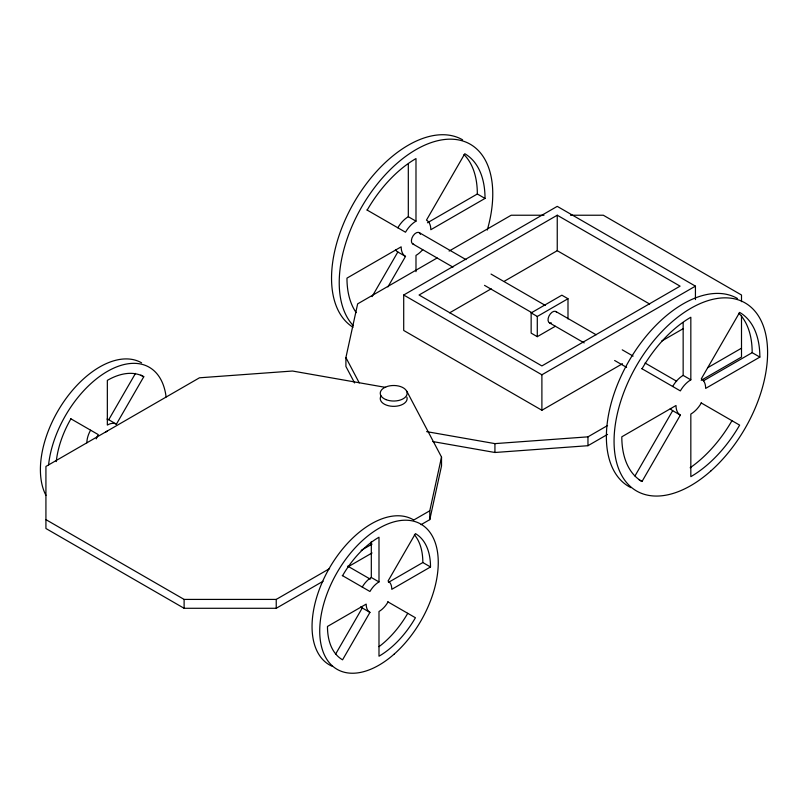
<?xml version="1.0" encoding="UTF-8"?>
<svg xmlns="http://www.w3.org/2000/svg" width="808" height="808" viewBox="0 0 808 808"><rect width="100%" height="100%" fill="white"/><g stroke="black" fill="none" stroke-linecap="round" stroke-linejoin="round"><path stroke-width="1.21" d="M354.601 382.941L345.905 366.448L345.905 357.58L357.641 303.869L437.138 257.974M421.069 524.665L429.785 519.635L429.785 510.777L441.522 457.065L406.747 391.102M429.785 519.635L441.522 465.933L441.522 457.065M107.01 419.069A18.109 10.454 -60 0 1 108.727 419.736L135.481 373.397M143.773 376.75A72.861 42.066 -60 0 0 107.343 380.366L107.343 425.069A18.109 10.454 -60 0 1 116.403 424.17L143.773 376.75L140.895 375.094M372.074 296.617L397.829 251.995A20.968 12.1 -60 0 1 395.476 249.813M387.911 286.901L405.505 256.429A20.968 12.1 -60 0 1 401.162 246.834L346.965 278.124A97.617 56.358 -60 0 0 356.207 312.635M335.502 654.308L362.257 607.97A18.109 10.454 -60 0 1 360.822 606.818M369.933 612.403L342.562 659.823A72.861 42.066 -60 0 1 327.472 626.463L366.186 604.111A18.109 10.454 -60 0 0 369.933 612.403L362.257 607.97M634.967 475.973L672.67 410.676A20.968 12.1 -60 0 1 670.317 408.484M642.017 481.487L680.346 415.11A20.968 12.1 -60 0 1 676.003 405.505L621.807 436.805A97.617 56.358 -60 0 0 642.017 481.487L639.138 479.831M427.472 222.776L477.336 193.991L485.022 198.425L430.816 229.714A20.968 12.1 -60 0 0 426.473 220.119L464.802 153.732A97.617 56.358 -60 0 1 485.022 198.425M449.117 251.066L511.181 215.231L543.996 215.231M622.473 363.721L541.895 410.252L403.707 330.462L403.707 295.011L557.247 206.363L695.435 286.143L695.435 299.596M557.247 215.221L419.059 295.011L541.895 365.923L680.084 286.143L557.247 215.221L557.247 250.682L649.642 304.03M449.672 312.797L491.203 288.81M504.455 281.164L557.247 250.682M555.288 326.281L537.29 336.673L531.149 333.128L531.149 312.918L561.853 295.183L567.994 298.728L567.994 318.938M531.149 312.918L537.29 316.463L567.994 298.728M403.707 295.011L541.895 374.791L695.435 286.143M661.681 341.087L683.457 328.513M45.925 519.635L184.113 599.415L276.235 599.415L329.593 568.61M361.176 550.379L372.064 544.097M413.444 520.2L429.785 510.777M385.638 387.396L292.496 371.024L199.465 377.801L45.925 466.448L45.925 528.503L184.113 608.283L276.235 608.283L323.069 581.255M348.107 566.792L372.064 552.955M426.624 431.624L494.93 443.622L587.961 436.845L607.555 425.523M707.737 367.68L741.502 348.197M432.836 441.572L494.93 452.49L587.961 445.703L607.555 434.391M701.203 380.326L741.502 357.055L741.502 316.039M703.394 380.831L752.177 352.662L759.853 357.096L705.657 388.396A20.968 12.1 -60 0 0 701.314 378.79L739.643 312.413A97.617 56.358 -60 0 1 759.853 357.096M388.426 582.406L422.837 562.54L430.512 566.964L391.799 589.325A18.109 10.454 -60 0 0 388.052 581.033L415.423 533.613A72.861 42.066 -60 0 1 430.512 566.964M570.499 215.231L603.313 215.231L741.502 295.011L741.502 301.657M408.313 164.145L408.313 216.726L415.989 221.16A20.968 12.1 -60 0 0 405.505 232.219L366.953 209.959M683.154 322.826L683.154 375.397L690.83 379.831A20.968 12.1 -60 0 0 680.346 390.9L641.794 368.64M419.251 232.633L466.014 259.631M491.032 274.074L545.41 305.474M555.904 311.524L596.142 334.764M622.241 349.834L633.119 356.106M645.077 363.014L676.619 381.224M701.091 402.869L739.643 425.129A97.617 56.358 -60 0 1 690.83 476.659L690.83 414.07A20.968 12.1 -60 0 0 701.314 403M412.736 243.915L452.975 267.145M484.517 285.355L532.371 312.989M549.389 322.806L584.184 342.905M614.635 360.489L626.604 367.387M397.829 251.995L405.505 256.429M672.67 410.676L680.346 415.11M108.727 419.736L116.403 424.17M371.316 541.481L371.316 577.498L378.992 581.922A18.109 10.454 -60 0 0 369.933 591.486L342.249 575.508M347.723 566.125L370.296 579.154M70.609 418.645L98.283 434.623A18.109 10.454 -60 0 0 96.253 438.865M387.739 601.768L415.423 617.746A72.861 42.066 -60 0 1 378.992 656.207L378.992 611.505A18.109 10.454 -60 0 0 388.052 601.94M345.905 357.58L359.237 382.871M690.83 379.831L690.83 317.241A97.617 56.358 -60 0 0 642.017 368.771M587.961 436.845L587.961 445.703M541.895 374.791L541.895 410.252M537.29 316.463L537.29 336.673M494.93 443.622L494.93 452.49M415.989 221.16L415.989 158.57A97.617 56.358 -60 0 0 367.185 210.09M415.989 271.66L415.989 255.389A20.968 12.1 -60 0 0 422.725 249.632M378.992 581.922L378.992 537.219A72.861 42.066 -60 0 0 342.562 575.68M276.235 599.415L276.235 608.283M184.113 599.415L184.113 608.283M551.45 322.998A6.514 3.757 -60 0 1 548.986 316.039A6.514 3.757 -60 0 1 556.631 312.211M413.686 244.208A6.514 3.757 -60 0 1 413.191 235.673A6.514 3.757 -60 0 1 420.443 234.33M353.035 327.27A108.575 62.681 -60 0 1 354.53 201.626A108.575 62.681 -60 0 1 462.6 139.814M397.829 227.785A20.968 12.1 -60 0 1 408.313 216.726M463.984 154.581A97.617 56.358 -60 0 1 477.336 193.991M630.917 487.638A108.575 62.681 -60 0 1 627.866 362.923A108.575 62.681 -60 0 1 737.441 298.495M672.67 386.466A20.968 12.1 -60 0 1 683.154 375.397M738.825 313.251A97.617 56.358 -60 0 1 752.177 352.662M731.957 420.695A97.617 56.358 -60 0 1 690.153 467.771M353.369 325.715A108.575 62.681 -60 0 1 406.949 155.469A108.575 62.681 -60 0 1 487.264 230.068M406.919 397.203A13.443 7.767 0 0 1 392.587 406.323A13.443 7.767 0 0 1 381.033 395.971M105.353 432.442A10.857 6.272 -60 0 1 107.343 430.987M45.955 495.365A83.82 48.389 -60 0 1 65.67 399A83.82 48.389 -60 0 1 141.572 362.832M86.86 442.814A18.109 10.454 -60 0 1 90.607 430.199M332.492 666.408A83.82 48.389 -60 0 1 327.947 570.68A83.82 48.389 -60 0 1 413.221 519.695M362.257 587.052A18.109 10.454 -60 0 1 371.316 577.498M414.373 534.745A72.861 42.066 -60 0 1 422.837 562.54M407.747 613.322A72.861 42.066 -60 0 1 379.002 646.673M48.581 464.853A83.82 48.389 -60 0 1 107.343 371.417A83.82 48.389 -60 0 1 166.105 397.001M56.257 461.58A72.861 42.066 -60 0 1 70.912 418.817M710.697 471.104A108.575 62.681 -60 0 0 745.117 302.929A108.575 62.681 -60 0 0 616.676 416.817A108.575 62.681 -60 0 0 710.697 471.104M386.032 399.647A13.443 7.767 0 0 0 407.091 393.91A13.443 7.767 0 0 0 387.951 386.244A13.443 7.767 0 0 0 386.032 399.647M394.334 653.965A83.82 48.389 -60 0 0 420.897 524.129A83.82 48.389 -60 0 0 321.746 612.05A83.82 48.389 -60 0 0 394.334 653.965"/></g></svg>
